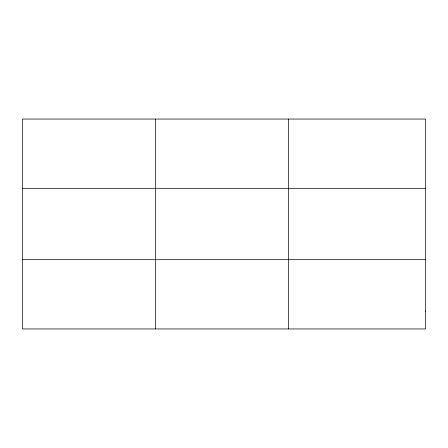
<?xml version="1.0" encoding="UTF-8"?>
<svg xmlns="http://www.w3.org/2000/svg" width="448" height="448" viewBox="0 0 448 448"><rect width="100%" height="100%" fill="white"/><g stroke="black" fill="none" stroke-linecap="round" stroke-linejoin="round"><path stroke-width="0.67" d="M155.456 119.056L155.456 328.944M288.512 119.056L288.512 328.944M22.4 188.317L425.6 188.317M22.4 259.683L425.6 259.683M425.6 311.629L425.6 328.944L22.4 328.944L22.4 119.056L425.6 119.056L425.6 311.629"/></g></svg>
